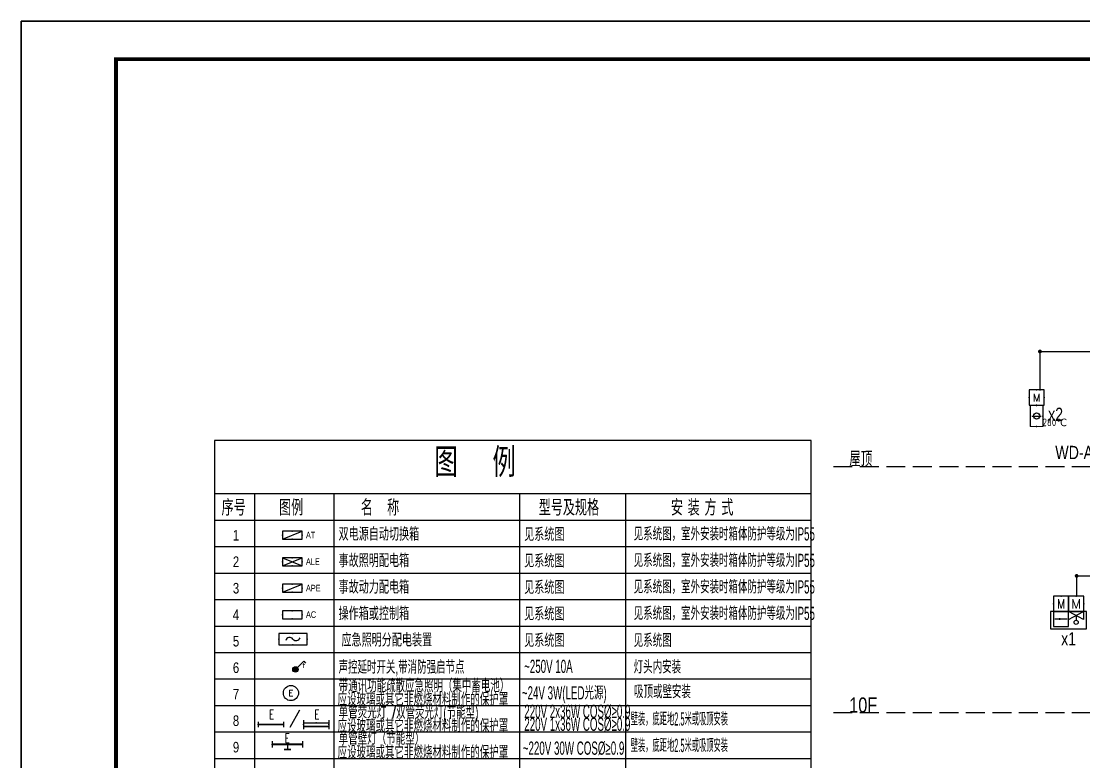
# Model space of a CAD drawing. Extents: x -54686 to 596156, y -555137 to 71395.
# Drawn here: x -54686 to -26633, y -443393 to -423826 of the extents above; entities that cross this region are included whole.
import ezdxf
from ezdxf.enums import TextEntityAlignment as Align

# ---------------------------------------------------------------- set-up
doc = ezdxf.new("R2010")
doc.units = 0
doc.header["$LTSCALE"] = 1000
doc.linetypes.add('CONTINOUS', pattern=[0])
doc.linetypes.add('DASH', pattern=[0.35, 0.25, -0.1])
doc.layers.get('0').update_dxf_attribs({"linetype": 'CONTINUOUS'})
for name, color, linetype in [('BG-TEXT', 7, 'CONTINUOUS'), ('BG-WIRE', 7, 'CONTINUOUS'), ('DIM-系统', 3, 'CONTINUOUS'), ('EQUIP-消防', 3, 'CONTINUOUS'), ('EQUIP-照明', 3, 'CONTINUOUS'), ('EQUIP-箱柜', 3, 'CONTINUOUS'), ('LAYER1', 7, 'CONTINOUS'), ('SIG_TEXT', 7, 'CONTINUOUS'), ('TEL_TEXT', 3, 'CONTINUOUS'), ('TEL_TITLE', 6, 'CONTINUOUS'), ('WIRE-照明', 1, 'CONTINUOUS')]:
    doc.layers.add(name, color=color, linetype=linetype)
doc.styles.add('_HZTXT', font='ROS', dxfattribs={"width": 0.8, "bigfont": 'JD'})
doc.styles.add('_TCH_LABEL', font='COMPLEX', dxfattribs={"bigfont": 'GBCBIG'})
doc.styles.add('_TEL_DIM', font='SIMPLEX', dxfattribs={"width": 0.8, "height": 3.5, "bigfont": 'HZTXT'})
doc.styles.add('JD', font='ROS', dxfattribs={"width": 0.8, "height": 600, "bigfont": 'HZTXT'})
doc.styles.get("Standard").update_dxf_attribs({"font": 'GBENOR', "bigfont": 'GBCBIG'})

# ---------------------------------------------------------------- blocks, each defined once
blk = doc.blocks.new('$equip$00001416')
for p, q in [((0.75, 0.6), (-0.75, 0.6)), ((-0.75, 0), (0.75, 0.6)), ((-0.75, 0.6), (-0.75, 0)), ((-0.75, 0), (0.75, 0)), ((0.75, 0), (0.75, 0.6))]:
    blk.add_line(p, q)
for p in [(-0.75, 0.3), (0, 0.6), (0, 0), (0.75, 0.3)]:
    blk.add_point(p)
at = {"style": '_TCH_LABEL', "flags": 9}
blk.add_attdef('A', (0, 0), '', height=0.00002, dxfattribs=at)
blk = doc.blocks.new('$equip$00001424')
for p, q in [((-0.75, 0), (0.75, 0.6)), ((-0.75, 0.6), (0.75, 0)), ((0.75, 0.6), (-0.75, 0.6)), ((-0.75, 0.6), (-0.75, 0)), ((-0.75, 0), (0.75, 0)), ((0.75, 0), (0.75, 0.6))]:
    blk.add_line(p, q)
for p in [(-0.75, 0.3), (0, 0.6), (0, 0), (0.75, 0.3)]:
    blk.add_point(p)
at = {"style": '_TCH_LABEL', "flags": 9}
blk.add_attdef('A', (0, 0), '', height=0.00002, dxfattribs=at)
blk = doc.blocks.new('$equip$00001413')
for p, q in [((0.75, 0.6), (-0.75, 0.6)), ((-0.75, 0.6), (-0.75, 0)), ((-0.75, 0), (0.75, 0)), ((0.75, 0), (0.75, 0.6))]:
    blk.add_line(p, q)
for p in [(-0.75, 0.3), (0, 0.6), (0, 0), (0.75, 0.3)]:
    blk.add_point(p)
at = {"style": '_TCH_LABEL', "flags": 9}
blk.add_attdef('A', (0, 0), '', height=0.00002, dxfattribs=at)
blk = doc.blocks.new('$equip$00001698')
for p, q in [((0.147, 0.356), (0.625, 0.833)), ((0.625, 0.833), (0.766, 0.692))]:
    blk.add_line(p, q)
blk.add_circle((0, 0.208), 0.208)
for points in [[(-0.18, 0.313), (0.18, 0.313), (-0.208, 0.208), (0.208, 0.208)], [(-0.18, 0.104), (0.18, 0.104), (-0.208, 0.208), (0.208, 0.208)], [(-0.104, 0.389), (0.104, 0.389), (-0.18, 0.313), (0.18, 0.313)], [(-0.104, 0.028), (0.104, 0.028), (-0.18, 0.104), (0.18, 0.104)], [(0, 0.417), (0, 0.417), (-0.104, 0.389), (0.104, 0.389)], [(0, 0), (0, 0), (-0.104, 0.028), (0.104, 0.028)]]:
    blk.add_solid(points)
blk.add_attdef('$TEXT$', text='', height=0.4).set_placement((0.641, 0.506), align=Align.MIDDLE_CENTER)
at = {"flags": 1}
blk.add_attdef('A', text='', height=0.00002, dxfattribs=at).set_placement((0, 0), align=Align.MIDDLE_CENTER)
blk = doc.blocks.new('$equip$00001160')
for p, q in [((-1.2, 0.42), (-1.2, -0.42)), ((-1.2, 0.17), (1.2, 0.17)), ((1.2, 0.42), (1.2, -0.42)), ((-1.2, -0.17), (1.2, -0.17))]:
    blk.add_line(p, q)
at = {"const_width": 0.1}
for points in [[(-1.2, 0.17), (1.2, 0.17)], [(-1.2, -0.17), (1.2, -0.17)]]:
    blk.add_lwpolyline(points, dxfattribs=at)
at = {"layer": 'EQUIP-照明'}
for p in [(-1.2, 0), (0, 0.17), (1.2, 0), (0, -0.17)]:
    blk.add_point(p, dxfattribs=at)
at = {"layer": 'EQUIP-照明', "flags": 9}
blk.add_attdef('A', (0, 0), '', height=0.00002, dxfattribs=at)
blk = doc.blocks.new('$equip$00001159')
for p, q in [((-1.2, 0.25), (-1.2, -0.25)), ((-1.2, 0), (1.2, 0)), ((1.2, 0.25), (1.2, -0.25))]:
    blk.add_line(p, q)
at = {"const_width": 0.14}
blk.add_lwpolyline([(-1.2, 0), (1.2, 0)], dxfattribs=at)
at = {"layer": 'EQUIP-照明'}
for p in [(-1.2, 0), (0, 0), (1.2, 0)]:
    blk.add_point(p, dxfattribs=at)
at = {"layer": 'EQUIP-照明', "flags": 9}
blk.add_attdef('A', (0, 0), '', height=0.00002, dxfattribs=at)
blk = doc.blocks.new('$equip$00001838')
blk.add_circle((0, 0), 0.5)
at = {"color": 7, "style": '_TEL_DIM'}
blk.add_attdef('$TEXT$', text='', height=0.4, dxfattribs=at).set_placement((0, 0), align=Align.MIDDLE_CENTER)
at = {"color": 7, "style": '_TEL_DIM', "flags": 1}
blk.add_attdef('A', text='', height=0.00002, dxfattribs=at).set_placement((0, 0), align=Align.MIDDLE_CENTER)
blk = doc.blocks.new('$equip$00001164')
for p, q in [((-1.2, 0.662), (-1.2, 0.162)), ((-1.2, 0.412), (1.2, 0.412)), ((0, 0.412), (0, 0)), ((0, 0), (0, 0)), ((1.2, 0.662), (1.2, 0.162))]:
    blk.add_line(p, q)
at = {"const_width": 0.14}
for points in [[(-1.2, 0.412), (1.2, 0.412)], [(-0.282, 0), (0.282, 0)]]:
    blk.add_lwpolyline(points, dxfattribs=at)
for p in [(-1.2, 0.412), (0, 0.412), (0, 0), (1.2, 0.412)]:
    blk.add_point(p)
at = {"flags": 9}
blk.add_attdef('A', (0, 0), '', height=0.00002, dxfattribs=at)
blk = doc.blocks.new('$equip$00001427')
for p, q in [((0.75, 0.6), (-0.75, 0.6)), ((-0.75, 0.6), (-0.75, 0)), ((0.75, 0), (0.75, 0.6)), ((-0.75, 0), (0.75, 0))]:
    blk.add_line(p, q)
for centre, start, end in [((-0.169, 0.169), 37.875, 164.7449), ((0.169, 0.431), 217.875, 344.7449)]:
    blk.add_arc(centre, 0.214, start, end)
for p in [(0, 0.6), (-0.75, 0.3), (0, 0), (0.75, 0.3)]:
    blk.add_point(p)
at = {"style": '_TCH_LABEL', "flags": 9}
blk.add_attdef('A', (0, 0), '', height=0.00002, dxfattribs=at)
blk = doc.blocks.new('SDG AETH AE5H')
at = {"layer": 'DIM-系统'}
blk.add_lwpolyline([(-54686, 13482), (29414, 13482), (29414, -45918), (-54686, -45918)], close=True, dxfattribs=at)
blk = doc.blocks.new('$equip_U$00000156(HT0578)')
at = {"color": 3}
for p, q in [((1, 1), (0, 1)), ((0, 1), (0, 0)), ((1, 0), (1, 1)), ((0, 0), (-1, 0)), ((-1, 0), (-1, -1)), ((0, 0), (1, 0)), ((1, 0), (0, 0)), ((0, 0), (0, -1)), ((0, -1), (0, 0)), ((1, -1), (1, 0)), ((-1, -1), (0, -1)), ((0, -1), (1, -1))]:
    blk.add_line(p, q, dxfattribs=at)
at = {"color": 3, "linetype": 'Continuous'}
for p, q in [((-0.99, 0), (-0.99, 0.54)), ((-0.99, 0.54), (0, 0)), ((0, 0.54), (-0.99, 0)), ((-0.495, 0.27), (-0.495, 0.585)), ((0, 0.54), (0, 0))]:
    blk.add_line(p, q, dxfattribs=at)
at = {"color": 7}
blk.add_line((0.1, 0.5), (0.9, 0.5), dxfattribs=at)
at = {"color": 4, "linetype": 'DASH'}
blk.add_lwpolyline([(-1.188, 0), (1.188, 0), (1.188, 1.159), (-1.188, 1.159)], close=True, dxfattribs=at)
at = {"color": 3}
blk.add_lwpolyline([(-1, 0), (1, 0), (1, 0), (-1, 0)], close=True, dxfattribs=at)
at = {"color": 3, "linetype": 'Continuous'}
blk.add_circle((-0.495, 0.72), 0.135, dxfattribs=at)
for p in [(-0.99, 0), (1, 0), (-1, -0.5), (1, -0.5), (-0.5, -1), (0, -1), (0.5, -1)]:
    blk.add_point(p)
at = {"color": 7}
blk.add_solid([(0.9, 0.5), (0.551, 0.575), (0.551, 0.425)], dxfattribs=at)
at = {"color": 7, "style": '_TEL_DIM', "flags": 1}
blk.add_attdef('A', text='', height=0.000025, dxfattribs=at).set_placement((0, 0), align=Align.MIDDLE_CENTER)
at = {"color": 7, "style": '_TEL_DIM'}
blk.add_attdef('$TEXT$', text='', height=0.627, dxfattribs=at).set_placement((-0.503, -0.5), align=Align.MIDDLE_CENTER)
at = {"color": 3, "style": '_TEL_DIM', "width": 0.8}
blk.add_attdef('M', text='', height=0.627, dxfattribs=at).set_placement((0.497, -0.5), align=Align.MIDDLE_CENTER)
blk = doc.blocks.new('$equip_U$00000168(HT0578)')
at = {"color": 3}
for p, q in [((0.5, 1), (-0.5, 1)), ((-0.5, 1), (-0.5, 0)), ((0.5, 1), (-0.5, 1)), ((-0.5, 1), (-0.5, 0)), ((0.5, 0), (0.5, 1)), ((0.5, 0), (0.5, 1)), ((-0.5, 0), (0.5, 0)), ((-0.5, 0), (0.5, 0))]:
    blk.add_line(p, q, dxfattribs=at)
at = {"color": 3, "const_width": 0.0125}
for points in [[(-0.5, 1), (-0.5, 0)], [(0.5, 1), (-0.5, 1)], [(0.5, 0), (0.5, 1)], [(-0.5, 0), (0.5, 0)]]:
    blk.add_lwpolyline(points, dxfattribs=at)
for p in [(0, 1), (-0.5, 0.5), (0, 0), (0.5, 0.5)]:
    blk.add_point(p)
at = {"color": 7, "style": '_TEL_DIM'}
blk.add_attdef('$TEXT$', text='', height=0.5, dxfattribs=at).set_placement((0.004, 0.487), align=Align.MIDDLE_CENTER)
at = {"color": 7, "style": '_TEL_DIM', "flags": 1}
blk.add_attdef('A', text='', height=0.000025, dxfattribs=at).set_placement((0, 0), align=Align.MIDDLE_CENTER)
blk = doc.blocks.new('$equip$00002403')
for p, q in [((-0.328, -0.558), (-0.328, 0.558)), ((-0.242, 0), (0, 0)), ((0, 0), (0.242, 0)), ((0.322, 0.558), (0.322, -0.558))]:
    blk.add_line(p, q)
at = {"lineweight": 20}
for p, q in [((0.322, 0.558), (-0.328, 0.558)), ((-0.328, -0.558), (0.322, -0.558))]:
    blk.add_line(p, q, dxfattribs=at)
at = {"const_width": 0.04}
for points in [[(-0.328, 0.558), (0.322, 0.558), (0.322, -0.558), (-0.328, -0.558), (-0.328, 0.558), (0.322, 0.558)], [(-0.328, -0.558), (-0.328, 0.558)]]:
    blk.add_lwpolyline(points, dxfattribs=at)
blk.add_circle((-0.003, 0), 0.164)
for p in [(-0.328, 0), (-0.003, 0.558), (0.322, 0), (-0.003, -0.558)]:
    blk.add_point(p)
at = {"color": 7, "style": '_TEL_DIM', "flags": 1}
blk.add_attdef('A', text='', height=0.00002, dxfattribs=at).set_placement((0, 0), align=Align.MIDDLE_CENTER)
at = {"color": 7}
blk.add_attdef('$TEXT$', text='', height=0.4, dxfattribs=at).set_placement((0.957, -0.336), align=Align.MIDDLE_CENTER)

msp = doc.modelspace()

# ---------------------------------------------------------------- linework, layer by layer
msp.add_line((-47343, -442029), (-47591, -442489))
at = {"layer": 'BG-TEXT'}
msp.add_line((-44803, -441896), (-44887, -442246), dxfattribs=at)
at = {"layer": 'BG-WIRE'}
for p, q in [((-33831, -434906), (-49581, -434906)), ((-49581, -434906), (-49581, -454506)), ((-33831, -462906), (-33831, -434906)), ((-49581, -436306), (-33831, -436306)), ((-48531, -436306), (-48531, -454506)), ((-46431, -436306), (-46431, -454506)), ((-41531, -436306), (-41531, -454506)), ((-38731, -436306), (-38731, -454506)), ((-49581, -437006), (-33831, -437006)), ((-49581, -437706), (-33831, -437706)), ((-49581, -438406), (-33831, -438406)), ((-49581, -439106), (-33831, -439106)), ((-49581, -439806), (-33831, -439806)), ((-49581, -440506), (-33831, -440506)), ((-49581, -441206), (-33831, -441206)), ((-49581, -441906), (-33831, -441906)), ((-49581, -441906), (-33831, -441906)), ((-49581, -442606), (-33831, -442606)), ((-49581, -443306), (-33831, -443306))]:
    msp.add_line(p, q, dxfattribs=at)
at = {"layer": 'LAYER1', "linetype": 'DASH', "ltscale": 2}
for p, q in [((-33244, -435593), (20414, -435593)), ((-33244, -442093), (20414, -442093))]:
    msp.add_line(p, q, dxfattribs=at)
at = {"layer": 'SIG_TEXT', "const_width": 50}
for points in [[(-27765, -432552, -1), (-27815, -432552, -1)], [(-26795, -438484, -1), (-26845, -438484, -1)]]:
    msp.add_lwpolyline(points, format="xyb", close=True, dxfattribs=at)
at = {"layer": 'TEL_TITLE', "color": 6}
msp.add_lwpolyline([(-54686, -483226), (29414, -483226), (29414, -423826), (-54686, -423826)], close=True, dxfattribs=at)
at = {"layer": 'TEL_TITLE', "color": 6, "const_width": 100}
msp.add_lwpolyline([(-52186, -482226), (28414, -482226), (28414, -424826), (-52186, -424826)], close=True, dxfattribs=at)
at = {"layer": 'WIRE-照明'}
for p, q in [((-27790, -432552), (-14363, -432552)), ((-27790, -432552), (-27790, -433579)), ((-26821, -438484), (-26821, -439021))]:
    msp.add_line(p, q, dxfattribs=at)
at = {"layer": 'WIRE-照明', "linetype": 'ByBlock'}
msp.add_line((-26821, -438484), (-15904, -438484), dxfattribs=at)

# ---------------------------------------------------------------- block references
at = {"layer": 'DIM-系统'}
msp.add_blockref('SDG AETH AE5H', (0, -437308), dxfattribs=at)
at = {"layer": 'EQUIP-消防'}
for name, p, xscale, yscale, zscale, values in [('$equip_U$00000168(HT0578)', (-27877, -433967), 400, 400, 400, {'$TEXT$': 'M'}), ('$equip$00002403', (-27877, -434258), 500, 500, 500, {'$TEXT$': '280℃'})]:
    msp.add_blockref(name, p, dxfattribs=dict(at, xscale=xscale, yscale=yscale, zscale=zscale)).add_auto_attribs(values)
ref = msp.add_blockref('$equip_U$00000156(HT0578)', (-27032, -439421), dxfattribs=dict(at, xscale=400, yscale=400, zscale=400, rotation=180))
ref.add_attrib('M', 'M', dxfattribs={"layer": '0', "color": 3, "height": 251, "style": '_TEL_DIM', "width": 0.8}).set_placement((-27231, -439222), align=Align.MIDDLE_CENTER)
ref.add_attrib('$TEXT$', 'M', dxfattribs={"layer": '0', "color": 7, "height": 251, "style": '_TEL_DIM'}).set_placement((-26831, -439222), align=Align.MIDDLE_CENTER)
at = {"layer": 'EQUIP-照明'}
for name, p, xscale, yscale, zscale, values in [('$equip$00001698', (-47447, -441026), 350, 350, 350, {'$TEXT$': 't'}), ('$equip$00001838', (-47566, -441577), 400, 400, 400, {'$TEXT$': 'E'})]:
    msp.add_blockref(name, p, dxfattribs=dict(at, xscale=xscale, yscale=yscale, zscale=zscale)).add_auto_attribs(values)
for name, p, xscale, yscale, zscale in [('$equip$00001159', (-48094, -442410), 280, 280, 280), ('$equip$00001160', (-46897, -442410), 280, 280, 280), ('$equip$00001164', (-47659, -443071), 333.3333333333333, 333.3333333333333, 333.3333333333333)]:
    msp.add_blockref(name, p, dxfattribs=dict(at, xscale=xscale, yscale=yscale, zscale=zscale))
at = {"layer": 'EQUIP-箱柜'}
for name, p, xscale, yscale, zscale in [('$equip$00001416', (-47529, -437513), 350, 350, 350), ('$equip$00001424', (-47529, -438213), 350, 350, 350), ('$equip$00001413', (-47529, -439613), 350, 350, 350), ('$equip$00001427', (-47514, -440302), 500, 500, 500)]:
    msp.add_blockref(name, p, dxfattribs=dict(at, xscale=xscale, yscale=yscale, zscale=zscale))
at = {"layer": 'EQUIP-箱柜', "color": 7, "xscale": 350, "yscale": 350, "zscale": 350}
msp.add_blockref('$equip$00001416', (-47529, -438913), dxfattribs=at)

# ---------------------------------------------------------------- texts
at = {"layer": 'BG-TEXT'}
for s, height, style, width, p in [('图    例', 770, 'JD', 0.8, (-43775, -435872)), ('序号', 420, '_HZTXT', 0.8, (-49397, -436889)), ('图例', 420, '_HZTXT', 0.8, (-47880, -436889)), ('名   称', 420, '_HZTXT', 0.8, (-45720, -436889)), ('型号及规格', 420, '_HZTXT', 0.8, (-41024, -436889)), ('安 装 方 式', 420, '_HZTXT', 0.8, (-37534, -436889)), ('1', 280, '_HZTXT', 0.8, (-49099, -437547)), ('AT', 175, '_HZTXT', 0.8, (-47169, -437492)), ('双电源自动切换箱', 350, '_HZTXT', 0.8, (-46308, -437552)), ('见系统图', 350, '_HZTXT', 0.8, (-41408, -437561)), ('见系统图，室外安装时箱体防护等级为IP55', 350, '_HZTXT', 0.55, (-38515, -437547)), ('事故照明配电箱', 350, '_HZTXT', 0.8, (-46308, -438252)), ('见系统图', 350, '_HZTXT', 0.8, (-41408, -438261)), ('见系统图，室外安装时箱体防护等级为IP55', 350, '_HZTXT', 0.55, (-38515, -438247)), ('2', 280, '_HZTXT', 0.8, (-49099, -438247)), ('ALE', 175, '_HZTXT', 0.8, (-47169, -438192)), ('3', 280, '_HZTXT', 0.8, (-49099, -438947)), ('APE', 175, '_HZTXT', 0.8, (-47169, -438892)), ('事故动力配电箱', 350, '_HZTXT', 0.8, (-46308, -438952)), ('见系统图', 350, '_HZTXT', 0.8, (-41408, -438961)), ('见系统图，室外安装时箱体防护等级为IP55', 350, '_HZTXT', 0.55, (-38515, -438947)), ('操作箱或控制箱', 350, '_HZTXT', 0.8, (-46308, -439652)), ('见系统图', 350, '_HZTXT', 0.8, (-41408, -439661)), ('见系统图，室外安装时箱体防护等级为IP55', 350, '_HZTXT', 0.55, (-38515, -439647)), ('4', 280, '_HZTXT', 0.8, (-49099, -439647)), ('AC', 175, '_HZTXT', 0.8, (-47169, -439592)), ('5', 280, '_HZTXT', 0.8, (-49099, -440347)), ('应急照明分配电装置', 350, '_HZTXT', 0.8, (-46232, -440351)), ('见系统图', 350, '_HZTXT', 0.8, (-41408, -440361)), ('见系统图', 350, '_HZTXT', 0.55, (-38515, -440361)), ('声控延时开关,带消防强启节点', 350, '_HZTXT', 0.55, (-46308, -441068)), ('~250V 10A', 350, '_HZTXT', 0.55, (-41408, -441047)), ('灯头内安装', 350, '_HZTXT', 0.55, (-38515, -441061)), ('6', 280, '_HZTXT', 0.8, (-49099, -441047)), ('带通讯功能疏散应急照明（集中蓄电池）', 350, '_HZTXT', 0.55, (-46305, -441557)), ('7', 280, '_HZTXT', 0.8, (-49099, -441747)), ('应设玻璃或其它非燃烧材料制作的保护罩', 350, '_HZTXT', 0.55, (-46333, -441918)), (' ~24V 3W(LED光源)', 350, '_HZTXT', 0.55, (-41539, -441747)), ('吸顶或壁安装', 350, '_HZTXT', 0.55, (-38507, -441716)), ('单管荧光灯', 315, '_HZTXT', 0.8, (-46308, -442249)), ('双管荧光灯(节能型)', 350, '_HZTXT', 0.55, (-44790, -442260)), ('220V 2x36W COS%%C≥0.9', 350, '_HZTXT', 0.55, (-41404, -442238)), ('壁装，底距地2.5米或吸顶安装', 350, '_HZTXT', 0.42, (-38593, -442437)), ('8', 280, '_HZTXT', 0.8, (-49099, -442447)), ('应设玻璃或其它非燃烧材料制作的保护罩', 350, '_HZTXT', 0.55, (-46333, -442618)), ('220V 1x36W COS%%C≥0.9', 350, '_HZTXT', 0.55, (-41404, -442576)), ('单管壁灯（节能型）', 315, '_HZTXT', 0.8, (-46308, -442942)), ('9', 280, '_HZTXT', 0.8, (-49099, -443147)), ('应设玻璃或其它非燃烧材料制作的保护罩', 350, '_HZTXT', 0.55, (-46333, -443318)), (' ~220V 30W COS%%C≥0.9', 350, '_HZTXT', 0.55, (-41515, -443208)), ('壁装，底距地2.5米或吸顶安装', 350, '_HZTXT', 0.42, (-38593, -443137))]:
    msp.add_text(s, height=height, dxfattribs=dict(at, style=style, width=width)).set_placement(p)
at = {"layer": 'SIG_TEXT', "style": '_HZTXT', "width": 0.8}
for s, p in [('x2', (-27376, -434212)), ('WD-APE-XFSX', (-26084, -435220)), ('x1', (-27033, -440144))]:
    msp.add_text(s, height=350, dxfattribs=at).set_placement(p, align=Align.MIDDLE_CENTER)
at = {"layer": 'TEL_TEXT', "ltscale": 2, "style": '_HZTXT', "width": 0.8}
for s, p in [('屋顶', (-32824, -435593)), ('10F', (-32824, -442093))]:
    msp.add_text(s, height=400, dxfattribs=at).set_placement(p)
at = {"layer": 'TEL_TEXT', "style": '_TEL_DIM', "width": 0.64}
for p in [(-48139, -442266), (-46942, -442266), (-47728, -442894)]:
    msp.add_text('E', height=245, dxfattribs=at).set_placement(p)

doc.saveas('drawing.dxf')
